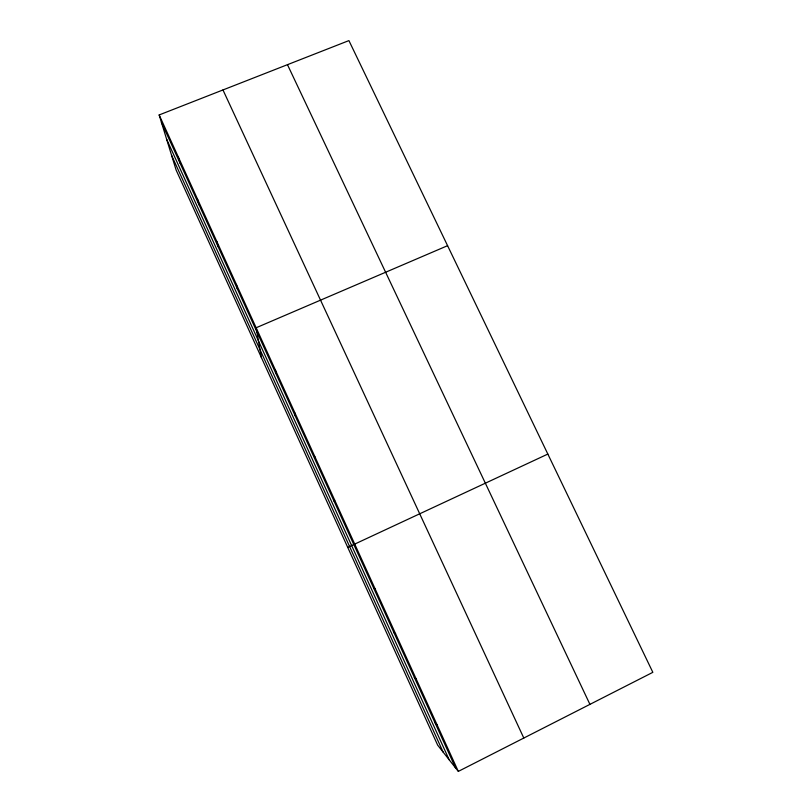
<?xml version="1.0" encoding="UTF-8"?>
<svg xmlns="http://www.w3.org/2000/svg" width="812" height="812" viewBox="0 0 812 812"><rect width="100%" height="100%" fill="white"/><g stroke="black" fill="none" stroke-linecap="round" stroke-linejoin="round"><path stroke-width="1.22" d="M314.528 458.313L314.792 456.456M334.108 501.308L334.706 500.172M458.313 771.4L652.838 672.326L348.916 40.6L159.162 114.949L176.102 170.002L437.688 745.183L458.313 771.4L159.162 114.949M547.836 454.07L347.719 547.359M447.585 245.681L256.145 327.764L261.413 357.595M373.845 588.507L375.124 588.852M393.982 632.731L395.617 633.827M414.323 677.37L416.312 679.248M434.856 722.436L437.211 725.096M287.468 64.676L589.928 704.369M222.965 89.949L523.801 738.047M161.385 122.165L455.583 767.939M166.612 139.177L449.188 759.809M171.606 155.386L443.129 752.095M178.193 156.716L180.122 163.293M197.407 198.869L199.031 204.807M216.794 241.428L218.123 246.706M236.373 284.393L237.388 288.991M275.512 370.262L275.887 373.5M295.06 413.156L295.121 415.714"/></g></svg>
